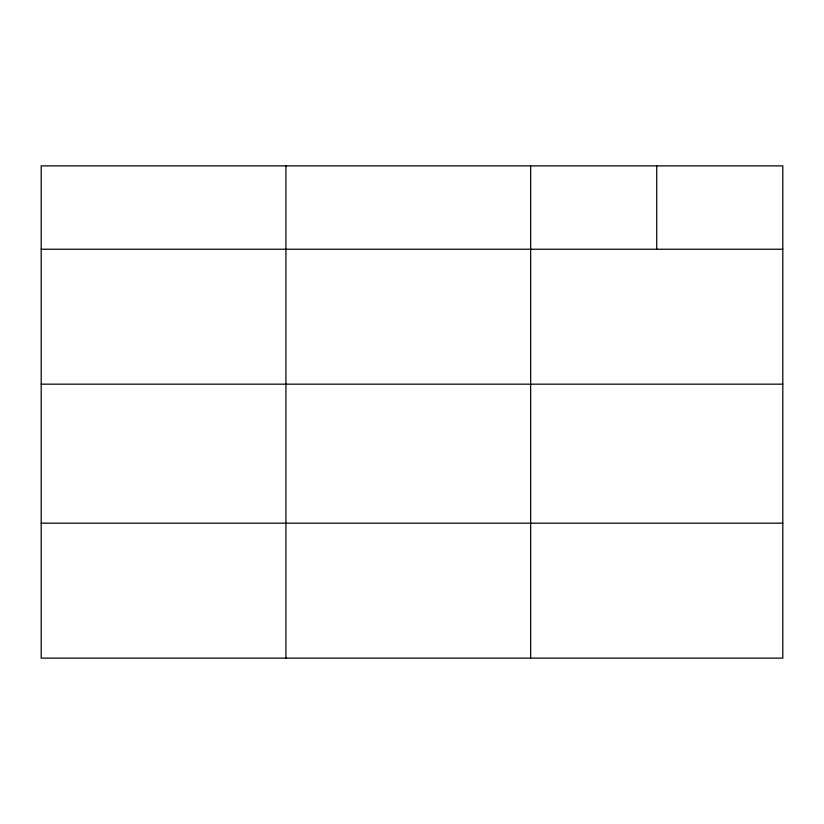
<?xml version="1.0" encoding="UTF-8"?>
<svg xmlns="http://www.w3.org/2000/svg" width="824" height="824" viewBox="0 0 824 824"><rect width="100%" height="100%" fill="white"/><g stroke="black" fill="none" stroke-linecap="round" stroke-linejoin="round"><path stroke-width="1.24" d="M782.8 384.169L782.8 165.882L41.2 165.882L41.2 658.119L782.8 658.119L782.8 384.169L41.2 384.169M41.2 249.239L782.8 249.239M41.2 523.188L782.8 523.188M656.728 165.882L656.728 249.239M530.656 165.882L530.656 658.119M285.928 165.882L285.928 658.119"/></g></svg>
